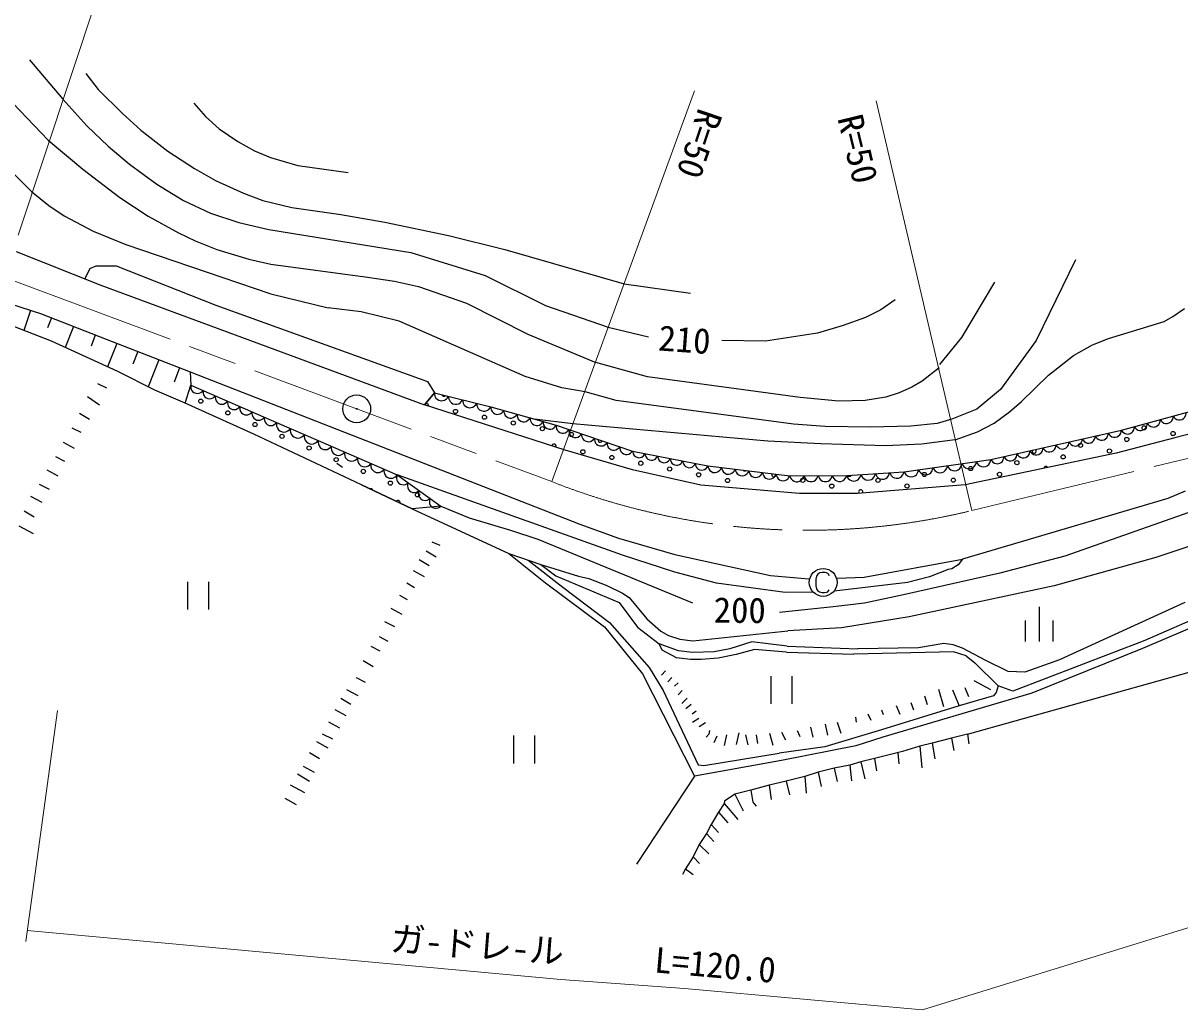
# Model space of a CAD drawing. Units: millimetres, scale not verified. Extents: x 40000 to 680000, y 20000 to 380000.
# Drawn here: x 445038 to 528202, y 246852 to 317808 of the extents above; entities that cross this region are included whole.
import ezdxf
from ezdxf.enums import TextEntityAlignment as Align

# ---------------------------------------------------------------- set-up
doc = ezdxf.new("R2010")
doc.units = ezdxf.units.MM
doc.header["$LTSCALE"] = 1000
doc.linetypes.add('CHAIN', pattern=[18.5, 12, -1.5, 3.5, -1.5])
for name, color, linetype, lineweight in [('M-BGD', 7, 'Continuous', 25), ('M-BMK', 2, 'CHAIN', 13), ('M-BMK-SRVR', 3, 'Continuous', 25), ('M-STR-HTXT', 7, 'Continuous', 13)]:
    doc.layers.add(name, color=color, linetype=linetype, lineweight=lineweight)
doc.styles.add('ＭＳ ゴシック', font='')
doc.styles.get('ＭＳ ゴシック').set_extended_font_data('MS Gothic')

# ---------------------------------------------------------------- blocks, each defined once
blk = doc.blocks.new('BUHIN35')
at = {"layer": 'M-BGD'}
blk.add_lwpolyline([(-338, -496), (-199, -537), (-62, -543), (113, -521), (247, -452), (364, -361), (469, -207), (511, -65), (526, 84), (483, 255), (425, 378), (338, 496)], dxfattribs=at)
blk = doc.blocks.new('BUHIN36')
at = {"layer": 'M-BGD'}
blk.add_lwpolyline([(-381, -564), (-223, -610), (-67, -616), (132, -590), (283, -512), (415, -407), (533, -232), (580, -71), (596, 99), (546, 292), (480, 432), (381, 564)], dxfattribs=at)
blk = doc.blocks.new('BUHIN37')
at = {"layer": 'M-BGD'}
blk.add_lwpolyline([(-362, -533), (-212, -577), (-65, -583), (123, -559), (267, -485), (392, -387), (504, -221), (549, -69), (565, 92), (518, 275), (456, 407), (362, 533)], dxfattribs=at)
blk = doc.blocks.new('BUHIN38')
at = {"layer": 'M-BGD'}
blk.add_lwpolyline([(-436, -417), (-308, -487), (-174, -522), (3, -536), (149, -497), (283, -431), (418, -302), (490, -171), (536, -27), (529, 151), (498, 284), (436, 417)], dxfattribs=at)
blk = doc.blocks.new('BUHIN39')
at = {"layer": 'M-BGD'}
blk.add_lwpolyline([(-270, -594), (-113, -612), (35, -593), (219, -537), (349, -439), (457, -319), (541, -135), (560, 25), (548, 188), (470, 364), (385, 485), (270, 594)], dxfattribs=at)
blk = doc.blocks.new('BUHIN40')
at = {"layer": 'M-BGD'}
blk.add_lwpolyline([(-272, -547), (-126, -568), (14, -556), (187, -509), (312, -421), (417, -313), (502, -144), (524, 5), (519, 158), (451, 325), (376, 441), (272, 547)], dxfattribs=at)
blk = doc.blocks.new('BUHIN41')
at = {"layer": 'M-BGD'}
blk.add_lwpolyline([(-295, -527), (-152, -555), (-14, -549), (160, -512), (288, -431), (397, -330), (488, -166), (518, -20), (520, 131), (461, 298), (393, 417), (295, 527)], dxfattribs=at)
blk = doc.blocks.new('BUHIN42')
at = {"layer": 'M-BGD'}
blk.add_lwpolyline([(-214, -534), (-75, -543), (54, -521), (214, -464), (325, -372), (415, -263), (481, -97), (492, 44), (475, 187), (399, 339), (320, 442), (214, 534)], dxfattribs=at)
blk = doc.blocks.new('BUHIN43')
at = {"layer": 'M-BGD'}
blk.add_lwpolyline([(-185, -589), (-36, -587), (101, -553), (267, -479), (378, -371), (466, -247), (523, -64), (523, 88), (493, 240), (399, 395), (306, 499), (185, 589)], dxfattribs=at)
blk = doc.blocks.new('BUHIN44')
at = {"layer": 'M-BGD'}
blk.add_lwpolyline([(-115, -630), (39, -609), (175, -556), (336, -458), (437, -333), (511, -194), (547, 1), (526, 158), (476, 310), (360, 458), (250, 553), (115, 630)], dxfattribs=at)
blk = doc.blocks.new('BUHIN45')
at = {"layer": 'M-BGD'}
blk.add_lwpolyline([(-77, -641), (76, -611), (211, -549), (367, -441), (461, -309), (527, -164), (551, 35), (521, 191), (461, 342), (335, 484), (218, 572), (77, 641)], dxfattribs=at)
blk = doc.blocks.new('BUHIN46')
at = {"layer": 'M-BGD'}
blk.add_lwpolyline([(-31, -656), (123, -614), (254, -541), (404, -420), (490, -279), (546, -127), (556, 76), (514, 232), (442, 380), (304, 515), (179, 596), (31, 656)], dxfattribs=at)
blk = doc.blocks.new('BUHIN47')
at = {"layer": 'M-BGD'}
blk.add_lwpolyline([(22, -600), (158, -550), (273, -474), (401, -352), (468, -217), (508, -75), (501, 111), (451, 251), (374, 380), (238, 493), (118, 557), (-22, 600)], dxfattribs=at)
blk = doc.blocks.new('BUHIN48')
at = {"layer": 'M-BGD'}
blk.add_lwpolyline([(48, -602), (183, -545), (295, -464), (418, -336), (479, -198), (513, -53), (498, 134), (441, 272), (359, 398), (217, 505), (94, 565), (-48, 602)], dxfattribs=at)
blk = doc.blocks.new('BUHIN60')
at = {"layer": 'M-BGD'}
blk.add_lwpolyline([(-482, 650), (-608, 623), (-710, 553), (-800, 449), (-863, 315), (-908, 75), (-907, -122), (-809, -344), (-659, -493), (-422, -588), (180, -701), (447, -701), (618, -637), (780, -484), (871, -272), (915, -38), (930, 143), (892, 246), (828, 347), (749, 400)], dxfattribs=at)
blk.add_circle((0, 0), 1250, dxfattribs=at)
blk = doc.blocks.new('BUHIN63')
at = {"color": 7, "linetype": 'Continuous', "lineweight": 25}
for p, q in [((1106, 601), (-870, 910)), ((-1107, -606), (869, -915))]:
    blk.add_line(p, q, dxfattribs=at)
blk = doc.blocks.new('BUHIN64')
at = {"color": 7, "linetype": 'Continuous', "lineweight": 25}
for p, q in [((-99, 1028), (1383, 796)), ((-1235, 193), (1235, -193)), ((-408, -948), (1075, -1180))]:
    blk.add_line(p, q, dxfattribs=at)

msp = doc.modelspace()

# ---------------------------------------------------------------- linework, layer by layer
at = {"layer": 'M-BGD'}
for p, q in [((445496, 315175), (447883, 312331)), ((449554, 314177), (450441, 313047)), ((445638, 305693), (438102, 313247)), ((450441, 313047), (452194, 311302)), ((443818, 312562), (446848, 309385)), ((447883, 312331), (449615, 310417)), ((457315, 312052), (458139, 311102)), ((452194, 311302), (453502, 310122)), ((458139, 311102), (459141, 310214)), ((449615, 310417), (451146, 308954)), ((459141, 310214), (460479, 309286)), ((446848, 309385), (449326, 307297)), ((453502, 310122), (455453, 308610)), ((451146, 308954), (452696, 307661)), ((455453, 308610), (457350, 307359)), ((460479, 309286), (461680, 308631)), ((461680, 308631), (462817, 308153)), ((462817, 308153), (464794, 307575)), ((449326, 307297), (451983, 305273)), ((452696, 307661), (454656, 306231)), ((457350, 307359), (458866, 306494)), ((464794, 307575), (468398, 307058)), ((454656, 306231), (456563, 305065)), ((458866, 306494), (460887, 305570)), ((445638, 305693), (446882, 304690)), ((451983, 305273), (454038, 303919)), ((460887, 305570), (462276, 305063)), ((446882, 304690), (447989, 303961)), ((456563, 305065), (458500, 304151)), ((462276, 305063), (464347, 304558)), ((464347, 304558), (467868, 304052)), ((447989, 303961), (450074, 302859)), ((454038, 303919), (456197, 302721)), ((458500, 304151), (460551, 303479)), ((467868, 304052), (471042, 303500)), ((450074, 302859), (452431, 301893)), ((456197, 302721), (457407, 302150)), ((460551, 303479), (462707, 302964)), ((462707, 302964), (472912, 301315)), ((471042, 303500), (475616, 302526)), ((452431, 301893), (462835, 298344)), ((457407, 302150), (458955, 301539)), ((475616, 302526), (479675, 301528)), ((444526, 301391), (450629, 298955)), ((458955, 301539), (461257, 300836)), ((472912, 301315), (478255, 299652)), ((479675, 301528), (488246, 299052)), ((449836, 300158), (450286, 300360)), ((450286, 300360), (451735, 300357)), ((451735, 300357), (458901, 297537)), ((461257, 300836), (462835, 300476)), ((462835, 300476), (469634, 299576)), ((520687, 300792), (517860, 294991)), ((449836, 300158), (449478, 299414)), ((469634, 299576), (471726, 299241)), ((478255, 299652), (482603, 297510)), ((450629, 298955), (473903, 290367)), ((471726, 299241), (473471, 298860)), ((473471, 298860), (476911, 297681)), ((488246, 299052), (493027, 298393)), ((514867, 299187), (512514, 295205)), ((443365, 297856), (446292, 296916)), ((462835, 298344), (466978, 297336)), ((507722, 297912), (506696, 297181)), ((445560, 297151), (445098, 295712)), ((446292, 296916), (451017, 295071)), ((458901, 297537), (474104, 292049)), ((469332, 297054), (466978, 297336)), ((472066, 296386), (469332, 297054)), ((476911, 297681), (481333, 295446)), ((482603, 297510), (487106, 295947)), ((506696, 297181), (505607, 296630)), ((527703, 296711), (528540, 297293)), ((447079, 294946), (442940, 296548)), ((447079, 296609), (446797, 295887)), ((481139, 292399), (472066, 296386)), ((505607, 296630), (504003, 296055)), ((523079, 295134), (527063, 296361)), ((527063, 296361), (527703, 296711)), ((448654, 295994), (448067, 294491)), ((450229, 295379), (449918, 294581)), ((481333, 295446), (486205, 293413)), ((487106, 295947), (490008, 295259)), ((502147, 295510), (498411, 294934)), ((504003, 296055), (502147, 295510)), ((451847, 292754), (447079, 294946)), ((451017, 295071), (457046, 292728)), ((451770, 294778), (451115, 293091)), ((498411, 294934), (495263, 294988)), ((512514, 295205), (510917, 293265)), ((517860, 294991), (515306, 291460)), ((520544, 293902), (521915, 294676)), ((521915, 294676), (523079, 295134)), ((453278, 294193), (452927, 293289)), ((454785, 293607), (454026, 291653)), ((518756, 292496), (520544, 293902)), ((454500, 291413), (451847, 292754)), ((456292, 293021), (455896, 292001)), ((489918, 292371), (486205, 293413)), ((510887, 293013), (509663, 292051)), ((450382, 291906), (451024, 291574)), ((457046, 292728), (485067, 281781)), ((457046, 292728), (457103, 291784)), ((474104, 292049), (474602, 291222)), ((483768, 291573), (481139, 292399)), ((500911, 290883), (489918, 292371)), ((509663, 292051), (508930, 291627)), ((516822, 290596), (518756, 292496)), ((456689, 290469), (454500, 291413)), ((456689, 290469), (457103, 291784)), ((457103, 291784), (463260, 289084)), ((474602, 291222), (473903, 290367)), ((473903, 290367), (474602, 291222)), ((474602, 291222), (478660, 290224)), ((485439, 291287), (483768, 291573)), ((487669, 290679), (485439, 291287)), ((508029, 291223), (507054, 290914)), ((508930, 291627), (508029, 291223)), ((515306, 291460), (513601, 290044)), ((543070, 291885), (527852, 287995)), ((449672, 290968), (450536, 290353)), ((461626, 288256), (456689, 290469)), ((484001, 287110), (473903, 290367)), ((500427, 288979), (487669, 290679)), ((503695, 290634), (500911, 290883)), ((505574, 290665), (503695, 290634)), ((507054, 290914), (505574, 290665)), ((515964, 289846), (516822, 290596)), ((523994, 288543), (530518, 290319)), ((449101, 289757), (449817, 289331)), ((478660, 290224), (483361, 288893)), ((513601, 290044), (511808, 289321)), ((514845, 289042), (515964, 289846)), ((448549, 288716), (449192, 288383)), ((463260, 289084), (466260, 287787)), ((484569, 289004), (481794, 289336)), ((483361, 288893), (488853, 287040)), ((498574, 287752), (484569, 289004)), ((502707, 288791), (500427, 288979)), ((505941, 288745), (502707, 288791)), ((508850, 288823), (505941, 288745)), ((510749, 289021), (508850, 288823)), ((511808, 289321), (510749, 289021)), ((513662, 288416), (514845, 289042)), ((469374, 284600), (461626, 288256)), ((466260, 287787), (471933, 285316)), ((502387, 287551), (498574, 287752)), ((512058, 287841), (509634, 287535)), ((512058, 287841), (513662, 288416)), ((514617, 286427), (523994, 288543)), ((527852, 287995), (523625, 286882)), ((527852, 287995), (523625, 286882)), ((447914, 287683), (448714, 287246)), ((488860, 285676), (484001, 287110)), ((488860, 285676), (484001, 287110)), ((488853, 287040), (494267, 285966)), ((507061, 287417), (502387, 287551)), ((509634, 287535), (507061, 287417)), ((447363, 286640), (448005, 286307)), ((467602, 286177), (467992, 285874)), ((508373, 285554), (514617, 286427)), ((523625, 286882), (512778, 284600)), ((523625, 286882), (512778, 284600)), ((446737, 285692), (447538, 285255)), ((488124, 279539), (471933, 285316)), ((471933, 285316), (475074, 283064)), ((493760, 284577), (488860, 285676)), ((493760, 284577), (488860, 285676)), ((494267, 285966), (500151, 285260)), ((500151, 285260), (504247, 285281)), ((504247, 285281), (508373, 285554)), ((446187, 284650), (446913, 284307)), ((469374, 284600), (473006, 282885)), ((473006, 282885), (469374, 284600)), ((500851, 283983), (493760, 284577)), ((512778, 284600), (505030, 283994)), ((445571, 283785), (446371, 283349)), ((505030, 283994), (500851, 283983)), ((527328, 283624), (512564, 279254)), ((528585, 284155), (527328, 283624)), ((475074, 283064), (473006, 282885)), ((473006, 282885), (479953, 279665)), ((475074, 283064), (477105, 282224)), ((530963, 283359), (519924, 279480)), ((445104, 282733), (445820, 282306)), ((477105, 282224), (480071, 281357)), ((444721, 281670), (445763, 281119)), ((480071, 281357), (482039, 280694)), ((485067, 281781), (487845, 280766)), ((474425, 280498), (474994, 280259)), ((482039, 280694), (493172, 276120)), ((487845, 280766), (491884, 279600)), ((530566, 280763), (526478, 279377)), ((474009, 279866), (474725, 279439)), ((479953, 279665), (482247, 278878)), ((479953, 279665), (482600, 277557)), ((491901, 278319), (488124, 279539)), ((491884, 279600), (498781, 278092)), ((519924, 279480), (515257, 278248)), ((473507, 279244), (474224, 278817)), ((481348, 279186), (483841, 277238)), ((482247, 278878), (483343, 278065)), ((482247, 278878), (484961, 278042)), ((505503, 277968), (512564, 279254)), ((512261, 278863), (511800, 278578)), ((512564, 279254), (512261, 278863)), ((526478, 279377), (519158, 277355)), ((473071, 278443), (473871, 278007)), ((483343, 278065), (487890, 276156)), ((484961, 278042), (485707, 277867)), ((485707, 277867), (487012, 277370)), ((494877, 277536), (491901, 278319)), ((498781, 278092), (501537, 277840)), ((503553, 277893), (505503, 277968)), ((515257, 278248), (508334, 276691)), ((510196, 278003), (508613, 277595)), ((511538, 278524), (510196, 278003)), ((511800, 278578), (511538, 278524)), ((472624, 277559), (473182, 277236)), ((482600, 277557), (486828, 274408)), ((483841, 277238), (487204, 274703)), ((487012, 277370), (488139, 276809)), ((499826, 276857), (494877, 277536)), ((508613, 277595), (503357, 276969)), ((519158, 277355), (508741, 275107)), ((472093, 276685), (472650, 276362)), ((487890, 276156), (489212, 274378)), ((488139, 276809), (488613, 276496)), ((488613, 276496), (489880, 274979)), ((501767, 276894), (499826, 276857)), ((508334, 276691), (505533, 276088)), ((528563, 276142), (520444, 272426)), ((533163, 276103), (525524, 272840)), ((533150, 276701), (525679, 273418)), ((471468, 275737), (472267, 275299)), ((503287, 275845), (499406, 275435)), ((505533, 276088), (503287, 275845)), ((512932, 266675), (543637, 275274)), ((471010, 274768), (471736, 274425)), ((487204, 274703), (490056, 271463)), ((489880, 274979), (490883, 274092)), ((508741, 275107), (503872, 274326)), ((470627, 273705), (471269, 273372)), ((486828, 274408), (489576, 271008)), ((489212, 274378), (490772, 273167)), ((490883, 274092), (491441, 273769)), ((491441, 273769), (492261, 273501)), ((493187, 273390), (500008, 274107)), ((503872, 274326), (500008, 274107)), ((470032, 273009), (470674, 272676)), ((492160, 272660), (490772, 273167)), ((490974, 272716), (490772, 273167)), ((492261, 273501), (493187, 273390)), ((495846, 272815), (494713, 272610)), ((497440, 273306), (495846, 272815)), ((499962, 273004), (497440, 273306)), ((499962, 273004), (505056, 272819)), ((509414, 272894), (505056, 272819)), ((511240, 273187), (509414, 272894)), ((511912, 273107), (511240, 273187)), ((512565, 272858), (511912, 273107)), ((514250, 271974), (512565, 272858)), ((525679, 273418), (516203, 269779)), ((525524, 272840), (517549, 269617)), ((469481, 271966), (470197, 271540)), ((492017, 272165), (490974, 272716)), ((493025, 272044), (492017, 272165)), ((493169, 272539), (492160, 272660)), ((493792, 272038), (493025, 272044)), ((494713, 272610), (493169, 272539)), ((494999, 272149), (493792, 272038)), ((496310, 272418), (494999, 272149)), ((497632, 272771), (496310, 272418)), ((499912, 272584), (497632, 272771)), ((499912, 272584), (504754, 272430)), ((511936, 272592), (504754, 272430)), ((512840, 272314), (511936, 272592)), ((512840, 272314), (513463, 271812)), ((515860, 271184), (514250, 271974)), ((519542, 272022), (517047, 271127)), ((520444, 272426), (519542, 272022)), ((490056, 271463), (491051, 269808)), ((491223, 271237), (490930, 270931)), ((513463, 271812), (515140, 270162)), ((517047, 271127), (515860, 271184)), ((468993, 270746), (469635, 270413)), ((489576, 271008), (493299, 263655)), ((491677, 270757), (491384, 270450)), ((492141, 270360), (491858, 270138)), ((513395, 270541), (514596, 269886)), ((468294, 269892), (469094, 269454)), ((491051, 269808), (493568, 264475)), ((492417, 269815), (492124, 269509)), ((517549, 269617), (506853, 266465)), ((510847, 269909), (511210, 268672)), ((511866, 269872), (512324, 268709)), ((512737, 270024), (513002, 269395)), ((514997, 269667), (514798, 269435)), ((515140, 270162), (514997, 269667)), ((516203, 269779), (515140, 270162)), ((467877, 269260), (468594, 268832)), ((492776, 269260), (492390, 268880)), ((493063, 268800), (492686, 268504)), ((512324, 268709), (506745, 266989)), ((507807, 268738), (508073, 268109)), ((508856, 268954), (509048, 268419)), ((509852, 269431), (510034, 268813)), ((514798, 269435), (512324, 268709)), ((467440, 268459), (468241, 268022)), ((493432, 268329), (493150, 268107)), ((493624, 267794), (493164, 267509)), ((504892, 267894), (504936, 267547)), ((505773, 268129), (505975, 267679)), ((506748, 268439), (506876, 268082)), ((466993, 267575), (467793, 267138)), ((494098, 267481), (493638, 267196)), ((501651, 267173), (501823, 266471)), ((506745, 266989), (502677, 265771)), ((502700, 267389), (502862, 266602)), ((503570, 267541), (503816, 266744)), ((466139, 266142), (466940, 265705)), ((466546, 266690), (467273, 266347)), ((494344, 266684), (494146, 266452)), ((494374, 266937), (494344, 266684)), ((494923, 266530), (494694, 266046)), ((495615, 266618), (495440, 265871)), ((496486, 266769), (496301, 265938)), ((496981, 266624), (497152, 265922)), ((497747, 266618), (497845, 266009)), ((498702, 266759), (498938, 265878)), ((499563, 266826), (499838, 266282)), ((500685, 266948), (500887, 266498)), ((506853, 266465), (504902, 265846)), ((511789, 266385), (510383, 266041)), ((512932, 266675), (511789, 266385)), ((511789, 266385), (511941, 265514)), ((512932, 266675), (513020, 265981)), ((465618, 265352), (466335, 264924)), ((493988, 264425), (499382, 265313)), ((502677, 265771), (499382, 265313)), ((504902, 265846), (499573, 264779)), ((508265, 265443), (506241, 264918)), ((507923, 265343), (507987, 264538)), ((509502, 265807), (508265, 265443)), ((510383, 266041), (509502, 265807)), ((509502, 265807), (509658, 264253)), ((510383, 266041), (510589, 264909)), ((499573, 264779), (493299, 263655)), ((493568, 264475), (493988, 264425)), ((505276, 264693), (504479, 264447)), ((506241, 264918), (505276, 264693)), ((505276, 264693), (505556, 263466)), ((506241, 264918), (506393, 264047)), ((464754, 263835), (465629, 263304)), ((465161, 264383), (465962, 263946)), ((493299, 263655), (489130, 257332)), ((501228, 263643), (499907, 263289)), ((502203, 263952), (501228, 263643)), ((501228, 263643), (501339, 262436)), ((503346, 264242), (502203, 263952)), ((502203, 263952), (502418, 262903)), ((504479, 264447), (503346, 264242)), ((503346, 264242), (503571, 263276)), ((504479, 264447), (504600, 263324)), ((464233, 263045), (465276, 262493)), ((498679, 263011), (497357, 262657)), ((499382, 263182), (498679, 263011)), ((498679, 263011), (498810, 261972)), ((499907, 263289), (499382, 263182)), ((499907, 263289), (500131, 262325)), ((463860, 262067), (464661, 261629)), ((496215, 262367), (495471, 261860)), ((497357, 262657), (496215, 262367)), ((496215, 262367), (496794, 261153)), ((497357, 262657), (497509, 261786)), ((495451, 261691), (495035, 261059)), ((495471, 261860), (495451, 261691)), ((495451, 261691), (496423, 260551)), ((497509, 261786), (497731, 261504)), ((495035, 261059), (494503, 260185)), ((495035, 261059), (495711, 260296)), ((494170, 259542), (493649, 258753)), ((494503, 260185), (494170, 259542)), ((494170, 259542), (494698, 258967)), ((494503, 260185), (495031, 259610)), ((493649, 258753), (493202, 257868)), ((493649, 258753), (494335, 258073)), ((493202, 257868), (492671, 256994)), ((493202, 257868), (493656, 257387)), ((492671, 256994), (492453, 256594)), ((492671, 256994), (493220, 256586))]:
    msp.add_line(p, q, dxfattribs=at)
for centre, radius in [((457810, 290624), 150), ((459757, 289782), 150), ((469023, 290072), 22.5), ((476125, 289884), 150), ((478205, 289471), 150), ((461704, 288940), 150), ((480286, 289058), 150), ((482367, 288645), 150), ((525633, 288706), 150), ((463651, 288098), 150), ((484447, 288232), 150), ((524386, 287872), 150), ((527714, 288293), 150), ((465598, 287256), 150), ((485281, 286985), 150), ((521059, 287451), 150), ((523139, 287038), 150), ((467545, 286414), 150), ((487362, 286572), 150), ((489443, 286159), 150), ((516484, 286197), 150), ((519812, 286618), 150), ((469492, 285572), 150), ((491523, 285746), 150), ((493604, 285332), 150), ((509829, 285355), 150), ((513157, 285776), 150), ((515237, 285363), 150), ((471439, 284730), 150), ((495685, 284919), 150), ((501093, 284927), 150), ((503174, 284514), 150), ((506501, 284935), 150), ((508582, 284522), 150), ((511910, 284942), 150), ((473387, 283888), 150)]:
    msp.add_circle(centre, radius, dxfattribs=at)
for centre, start, end in [((475291, 291131), 196.76498, 315.60385), ((474044, 290297), 350.94655, 153.30462), ((486528, 287819), 159.18028, 343.53661), ((522306, 288285), 246.21331, 319.22155), ((483200, 287398), 331.29129, 172.95987), ((517731, 287031), 152.84645, 52.58841), ((496932, 285753), 218.26224, 308.07097), ((499012, 285340), 151.10781, 15.22541), ((504421, 285348), 205.28102, 342.29159), ((518565, 285784), 24.61374, 179.1419), ((470045, 284178), 14.17198, 115.29133), ((505254, 284101), 327.97986, 220.97345), ((471992, 283336), 344.52112, 144.94219)]:
    msp.add_arc(centre, 150, start, end, dxfattribs=at)
at = {"layer": 'M-BMK'}
for p, q in [((444358, 299279), (483047, 284838)), ((513239, 282754), (540636, 289363))]:
    msp.add_line(p, q, dxfattribs=at)
msp.add_arc((501423, 331338), 50000, 248.43665, 283.66956, dxfattribs=at)
at = {"layer": 'M-BMK-SRVR'}
for radius in [1000, 30]:
    msp.add_circle((469023, 290072), radius, dxfattribs=at)
at = {"layer": 'M-STR-HTXT'}
for p, q in [((453459, 328972), (444676, 302555)), ((483047, 284838), (493300, 312948)), ((506367, 312229), (513239, 282754)), ((447515, 268386), (445230, 251764)), ((549030, 259002), (509704, 246852)), ((483701, 249029), (445339, 252560)), ((492578, 248393), (483701, 249029)), ((509704, 246852), (492578, 248393))]:
    msp.add_line(p, q, dxfattribs=at)

# ---------------------------------------------------------------- block references
at = {"xscale": 0.8, "yscale": 0.8, "rotation": 280.63}
for name, p in [('BUHIN35', (457543, 291591)), ('BUHIN35', (458422, 291205)), ('BUHIN35', (459302, 290819)), ('BUHIN39', (475110, 291097)), ('BUHIN39', (476124, 290847)), ('BUHIN35', (460182, 290434)), ('BUHIN35', (461061, 290048)), ('BUHIN39', (477139, 290598)), ('BUHIN39', (478153, 290348)), ('BUHIN40', (479130, 290091)), ('BUHIN35', (461941, 289662)), ('BUHIN35', (462821, 289277)), ('BUHIN40', (480071, 289824)), ('BUHIN40', (481011, 289558)), ('BUHIN40', (481951, 289292)), ('BUHIN48', (527256, 289431)), ('BUHIN48', (528188, 289685)), ('BUHIN36', (463760, 288868)), ('BUHIN36', (464760, 288435)), ('BUHIN40', (482891, 289026)), ('BUHIN41', (483819, 288738)), ('BUHIN41', (484734, 288430)), ('BUHIN48', (524460, 288670)), ('BUHIN48', (525392, 288923)), ('BUHIN48', (526324, 289177)), ('BUHIN36', (465760, 288003)), ('BUHIN37', (466733, 287581)), ('BUHIN41', (485650, 288121)), ('BUHIN41', (486565, 287812)), ('BUHIN41', (487480, 287503)), ('BUHIN47', (520712, 287802)), ('BUHIN47', (521650, 288014)), ('BUHIN47', (522588, 288225)), ('BUHIN47', (523526, 288437)), ('BUHIN37', (467678, 287169)), ('BUHIN37', (468624, 286757)), ('BUHIN41', (488395, 287195)), ('BUHIN42', (489304, 286951)), ('BUHIN42', (490206, 286772)), ('BUHIN47', (516961, 286956)), ('BUHIN47', (517899, 287167)), ('BUHIN47', (518837, 287379)), ('BUHIN47', (519775, 287590)), ('BUHIN37', (469569, 286346)), ('BUHIN37', (470515, 285934)), ('BUHIN42', (491109, 286593)), ('BUHIN42', (492011, 286413)), ('BUHIN42', (492913, 286234)), ('BUHIN42', (493815, 286055)), ('BUHIN43', (494757, 285907)), ('BUHIN46', (512015, 286063)), ('BUHIN46', (513056, 286208)), ('BUHIN46', (514097, 286354)), ('BUHIN47', (515086, 286532)), ('BUHIN47', (516024, 286744)), ('BUHIN37', (471460, 285522)), ('BUHIN38', (472325, 285035)), ('BUHIN43', (495738, 285789)), ('BUHIN43', (496719, 285672)), ('BUHIN43', (497699, 285554)), ('BUHIN43', (498680, 285437)), ('BUHIN43', (499661, 285319)), ('BUHIN44', (500663, 285263)), ('BUHIN44', (501687, 285268)), ('BUHIN44', (502711, 285273)), ('BUHIN44', (503735, 285279)), ('BUHIN45', (504763, 285315)), ('BUHIN45', (505794, 285384)), ('BUHIN45', (506826, 285452)), ('BUHIN45', (507857, 285520)), ('BUHIN46', (508893, 285627)), ('BUHIN46', (509934, 285772)), ('BUHIN46', (510975, 285918)), ('BUHIN38', (473111, 284472)), ('BUHIN38', (473896, 283908)), ('BUHIN38', (474681, 283345)), ('BUHIN60', (502557, 277588))]:
    msp.add_blockref(name, p, dxfattribs=at)
at = {"layer": 'M-BGD', "rotation": 278.87875}
for name, p in [('BUHIN63', (457631, 276640)), ('BUHIN64', (518080, 274592)), ('BUHIN63', (499554, 269859)), ('BUHIN63', (481072, 265579))]:
    msp.add_blockref(name, p, dxfattribs=at)

# ---------------------------------------------------------------- texts
at = {"layer": 'M-BGD', "style": 'ＭＳ ゴシック'}
for s, rotation, p in [('210', 355.8, (490622, 293727)), ('200', 359.4, (494675, 274151))]:
    msp.add_text(s, height=1833, rotation=rotation, dxfattribs=at).set_placement(p, align=Align.BOTTOM_LEFT)
at = {"layer": 'M-STR-HTXT', "style": 'ＭＳ ゴシック'}
for s, rotation, p in [('R=50', 251.2, (493086, 311962)), ('R=50', 283.7, (503040, 310845)), ('ガ-ドレ-ル', 355.5, (471350, 250547)), ('L=120.0', 355, (490323, 249004))]:
    msp.add_text(s, height=1833, rotation=rotation, dxfattribs=at).set_placement(p, align=Align.BOTTOM_LEFT)

doc.saveas('drawing.dxf')
